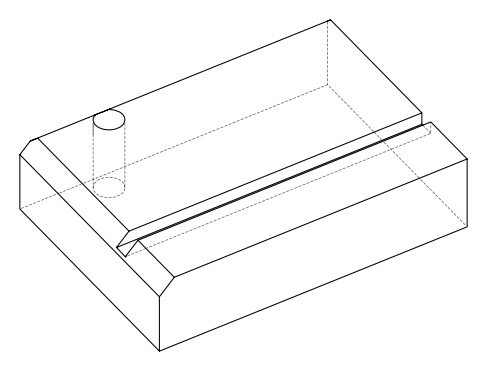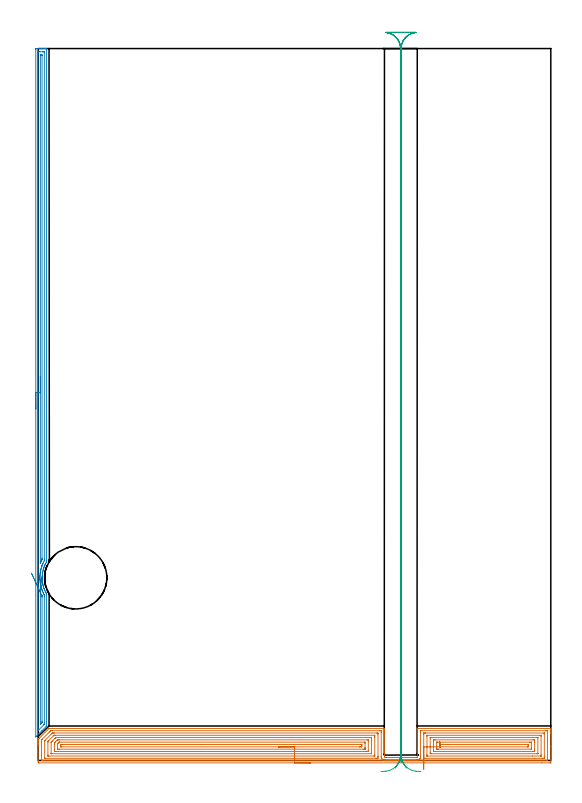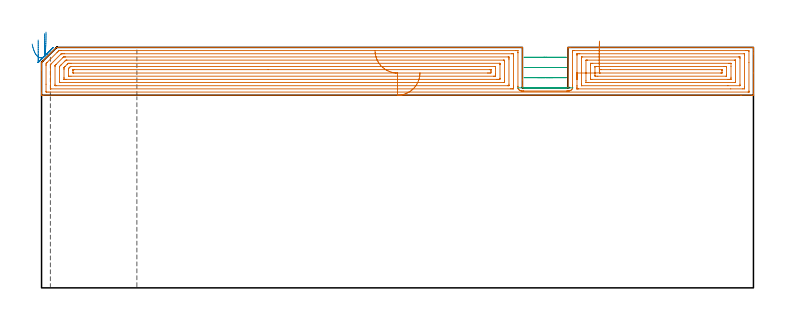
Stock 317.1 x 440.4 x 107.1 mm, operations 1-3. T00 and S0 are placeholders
(PLAN: 4 operations, 2 tool changes, 43.7 min)
(1 AREA_MILL | FG_CHAMFER_SURFACE | UGT0205_001 | 19.86 min | 71600 mm3)
(2 AREA_MILL_1 | FG_CHAMFER_SURFACE_1 | UGT0205_001 | 10.33 min | 9454 mm3)
(3 MILL_RECTANGULAR_SLOT | SLOT_RECTANGULAR | UGT0201_104 | Follow Part, ap 5, ae 75% | 7.59 min | 156767 mm3)
(4 MILL_THROUGH_HOLE_FROM_SOLID_MATERIAL | STEP1HOLE | UGT0201_018 | Circular | 5.95 min | 124631 mm3)
(TOOL UGT0205_001 | Chamfer Mill 20 x 3 x 45 deg. | D20 FL50 Z2)
(TOOL UGT0201_104 | End Mill 20 mm | D20 FL22 Z2)
(TOOL UGT0201_018 | End mill 30 mm | D30 FL50 Z4)
(OP 1 AREA_MILL)
G17 G21 G94 G90
T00 M6
G54
G17 G0 G90 X168.55 Y-1.5 S1061 M3
G43 Z117.1 H0
Z95.8
G94 G1 X168.512 Z94.929 F250.
X168.398 Z94.064
X168.209 Z93.212
X167.947 Z92.38
X167.613 Z91.574
X167.21 Z90.8
X166.741 Z90.064
X166.21 Z89.372
X165.621 Z88.729
X164.978 Z88.14
X164.286 Z87.609
X163.55 Z87.14
X162.776 Z86.737
X161.97 Z86.403
X161.138 Z86.141
X160.286 Z85.952
X159.422 Z85.838
X158.55 Z85.8
X0.604 Y-1.499 Z85.801
X0.119 Y-1.495 Z85.803
X0.009 Y-1.491 Z85.806
X0.004 Y-1.015 Z86.283
X0. Y-0.416 Z86.881
Y9.592 Z96.886
Y10.163 Z97.46
Y10.476 Z97.772
Y11.047 Z98.344
Y11.36 Z98.655
Y11.985 Z99.285
Y12.503 Z99.802
X0.01 Y13.102 Z100.401
X0.032 Y13.127 Z100.426
X0.158 Y13.259 Z100.556
X0.32 Y13.422 Z100.717
X0.604 Y13.704 Z101.004
X0.642 Y13.742 Z101.042
X6.665 Y19.764 Z107.064
X6.705 Y19.795 Z107.09
X6.85 Y19.8 Z107.1
X213.876
X214.192 Y19.795 Z107.091
X214.2 Y19.768 Z107.065
Y5.341 Z92.64
Y2.521 Z89.82
Y1.8 Z89.1
X214.686
X214.768 Y1.803 Z89.097
X214.916 Y1.811 Z89.088
X214.959 Y1.81
X215.013 Y1.8 Z89.1
X233.74
X233.762 Z89.098
X233.767 Z89.1
X234.5
Y19.369 Z106.667
X234.507 Y19.762 Z107.059
X234.509 Y19.794 Z107.091
X235.292 Y19.8 Z107.1
X316.942
X317.091 Y19.797 Z107.088
X317.093 Y19.785 Z107.076
X317.1 Y19.457 Z106.756
Y19.056 Z106.355
Y18.431 Z105.726
Y17.234 Z104.531
Y16.663 Z103.957
Y8.48 Z95.778
Y-1.015 Z86.283
X317.097 Y-1.303 Z85.994
X317.09 Y-1.492 Z85.806
X316.899 Y-1.499 Z85.799
X316.496 Y-1.5 Z85.8
X311.56
X158.55
Y-0.086 Z87.214
X3.281
X2.389 Y-0.085 Z87.215
X2.341 Y-0.084 Z87.216
X2.01 Y-0.07 Z87.23
X2.006 Y0.03 Z87.33
X2.001 Y0.253 Z87.553
X2. Y3.405 Z90.705
X2.001 Y11.744 Z99.044
X2.003 Y12.244 Z99.544
X2.006 Y12.622 Z99.922
X2.13 Y12.768 Z100.068
X2.389 Y13.038 Z100.338
X2.433 Y13.083 Z100.383
X6.897 Y17.547 Z104.847
X7.321 Y17.965 Z105.265
X7.743 Y18.379 Z105.679
X7.794 Y18.38 Z105.68
X8.635 Y18.386 Z105.686
X8.681
X211.244
X212.091 Y18.38 Z105.68
X212.144 Y18.379 Z105.679
X212.19 Y18.353 Z105.653
X212.196 Y18.327 Z105.627
X212.2 Y17.547 Z104.847
Y17.439 Z104.739
X212.201 Y2.521 Z89.821
X212.202 Y2.411 Z89.711
X212.223 Y1.637 Z88.937
X212.262 Y1.468 Z88.768
X212.32 Y1.339 Z88.639
X212.405 Y1.193 Z88.493
X212.513 Y1.053 Z88.353
X212.627 Y0.938 Z88.238
X212.869 Y0.753 Z88.053
X212.983 Y0.686 Z87.986
X213.124 Y0.614 Z87.914
X213.462 Y0.493 Z87.793
X213.633 Y0.451 Z87.751
X213.876 Y0.412 Z87.712
X214.24 Y0.393 Z87.693
X214.595 Y0.388 Z87.688
X214.768 Y0.387 Z87.687
X233.878 Y0.386 Z87.686
X234.227 Y0.389 Z87.689
X234.4 Y0.392 Z87.692
X234.752 Y0.404 Z87.704
X234.931 Y0.426 Z87.726
X235.148 Y0.47 Z87.77
X235.292 Y0.509 Z87.809
X235.474 Y0.573 Z87.873
X235.621 Y0.637 Z87.937
X235.831 Y0.753 Z88.053
X236.033 Y0.903 Z88.203
X236.184 Y1.05 Z88.35
X236.353 Y1.287 Z88.587
X236.413 Y1.411 Z88.711
X236.477 Y1.637 Z88.937
X236.495 Y2.213 Z89.513
X236.498 Y2.521 Z89.821
X236.5 Y3.092 Z90.392
Y17.547 Z104.847
X236.502 Y18.116 Z105.416
X236.507 Y18.308 Z105.608
X236.51 Y18.372 Z105.672
X236.549 Y18.379 Z105.679
X237.122 Y18.386 Z105.686
X313.819
X314.711 Y18.385 Z105.685
X314.759 Y18.384 Z105.684
X315.09 Y18.37 Z105.67
X315.093 Y18.27 Z105.57
X315.099 Y18.047 Z105.347
X315.1 Y13.06 Z100.36
X315.099 Y0.369 Z87.669
X315.095 Y-0.017 Z87.283
X315.09 Y-0.067 Z87.233
X315.086 Y-0.08 Z87.22
X315.08 Y-0.081 Z87.219
X315.029 Y-0.084 Z87.216
X314.923 Y-0.085 Z87.215
X314.711 Y-0.086 Z87.214
X158.55
Y1.329 Z88.629
X4.173
X4.07 Y1.33 Z88.63
X4.033 Y1.333 Z88.633
X4.018 Y1.334 Z88.634
X4.01 Y1.352 Z88.652
X4.005 Y1.465 Z88.765
X4.002 Y1.637 Z88.937
X4. Y1.809 Z89.109
X4.001 Y11.888 Z99.188
X4.003 Y12.066 Z99.366
X4.007 Y12.154 Z99.454
X4.01 Y12.197 Z99.497
X4.05 Y12.244 Z99.544
X4.109 Y12.308 Z99.608
X4.173 Y12.374 Z99.674
X8.549 Y16.748 Z104.048
X8.635 Y16.831 Z104.131
X8.785 Y16.965 Z104.265
X8.926 Y16.967 Z104.267
X9.217 Y16.97 Z104.27
X9.528 Y16.971 Z104.271
X10.108 Y16.972 Z104.272
X209.414 Y16.971 Z104.271
X209.997 Y16.969 Z104.269
X210.128 Y16.967 Z104.267
X210.178 Y16.965 Z104.265
X210.196 Y16.773 Z104.073
X210.198 Y16.663 Z103.963
X210.2 Y15.885 Z103.185
Y2.626 Z89.926
X210.202 Y2.521 Z89.821
X210.213 Y1.729 Z89.029
X210.234 Y1.336 Z88.636
X210.037 Y1.333 Z88.633
X209.724 Y1.33 Z88.63
X209.414 Y1.329 Z88.629
X208.833
X158.55
Y2.743 Z90.043
X6.626
X6.106 Y2.745 Z90.045
X6.053 Y2.747 Z90.047
X6.021 Y2.749 Z90.049
X6.01 Y2.78 Z90.08
X6. Y3.405 Z90.705
Y11.36 Z98.66
X6.003 Y11.57 Z98.87
X6.006 Y11.675 Z98.975
X6.01 Y11.727 Z99.027
X6.029 Y11.768 Z99.068
X6.23 Y11.975 Z99.275
X6.493 Y12.244 Z99.544
X9.528 Y15.278 Z102.578
X9.784 Y15.526 Z102.826
X9.805 Y15.545 Z102.845
X9.837 Y15.55 Z102.85
X9.919 Y15.553 Z102.853
X10.086 Y15.556 Z102.856
X10.42 Y15.557 Z102.857
X10.644
X207.854
X208.048 Y15.555 Z102.855
X208.145 Y15.553 Z102.853
X208.185 Y15.551 Z102.851
X208.19 Y15.523 Z102.823
X208.198 Y15.216 Z102.516
X208.199 Y14.895 Z102.195
X208.2 Y14.33 Z101.63
X208.199 Y3.405 Z90.705
X208.197 Y2.843 Z90.143
X208.19 Y2.76 Z90.06
X208.185 Y2.749 Z90.049
X208.171 Y2.747 Z90.047
X208.131 Y2.745 Z90.045
X207.964 Y2.743 Z90.043
X207.629
X158.55
Y4.157 Z91.457
X8.502
X8.236 Y4.159 Z91.459
X8.059 Y4.162 Z91.462
X8.008 Y4.165 Z91.465
X8.005 Y4.173 Z91.473
X8.002 Y4.199 Z91.499
X8.001 Y4.289 Z91.589
Y11.104 Z98.404
X8.006 Y11.232 Z98.532
X8.01 Y11.294 Z98.594
X8.069 Y11.36 Z98.66
X8.347 Y11.646 Z98.946
X8.635 Y11.937 Z99.237
X8.789 Y12.091 Z99.391
X10.42 Y13.722 Z101.022
X10.566 Y13.867 Z101.167
X10.714 Y14.011 Z101.311
X10.834 Y14.124 Z101.424
X11.047 Y14.136 Z101.436
X11.181 Y14.141 Z101.441
X11.312 Y14.143 Z101.443
X205.712 Y14.142 Z101.442
X205.845 Y14.141 Z101.441
X205.977 Y14.136 Z101.436
X206.19 Y14.122 Z101.422
X206.193 Y14.011 Z101.311
X206.199 Y13.66 Z100.96
X206.2 Y4.821 Z92.121
X206.197 Y4.289 Z91.589
X206.193 Y4.201 Z91.501
X206.19 Y4.164 Z91.464
X206.11 Y4.161 Z91.461
X205.977 Y4.158 Z91.458
X158.55 Y4.157 Z91.457
Y5.571 Z92.871
X10.91
X10.42 Y5.572 Z92.872
X10.013 Y5.575 Z92.875
X10.01 Y5.578 Z92.878
X10.003 Y5.586 Z92.886
X10.001 Y6.056 Z93.356
X10. Y6.472 Z93.772
Y10.008 Z97.308
X10.001 Y10.476 Z97.776
X10.003 Y10.684 Z97.984
X10.006 Y10.788 Z98.088
X10.01 Y10.838 Z98.138
X10.026 Y10.866 Z98.166
X10.42 Y11.272 Z98.572
X10.464 Y11.316 Z98.616
X11.392 Y12.244 Z99.544
X11.8 Y12.644 Z99.944
X11.861 Y12.701 Z100.001
X11.902 Y12.722 Z100.022
X11.96 Y12.724 Z100.024
X12.205 Y12.727 Z100.027
X12.607 Y12.729 Z100.029
X13.097
X204.06 Y12.728 Z100.028
X204.13 Y12.727 Z100.027
X204.172 Y12.725 Z100.025
X204.187 Y12.723 Z100.023
X204.19 Y12.66 Z99.96
X204.198 Y12.382 Z99.682
X204.199 Y12.244 Z99.544
X204.2 Y12.105 Z99.405
X204.199 Y6.056 Z93.356
X204.198 Y5.92 Z93.22
X204.19 Y5.779 Z93.079
X204.173 Y5.578 Z92.878
X204.06 Y5.576 Z92.876
X203.656 Y5.573 Z92.873
X203.168 Y5.571 Z92.871
X202.765
X158.55
Y6.985 Z94.285
X13.097
X12.205 Y6.986 Z94.286
X12.158 Y6.987 Z94.287
X12.025 Y6.992 Z94.292
X12.008 Y7.035 Z94.335
X12.005 Y7.052 Z94.352
X12.001 Y7.142 Z94.442
X12. Y9.794 Z97.094
X12.003 Y10.135 Z97.435
X12.007 Y10.305 Z97.605
X12.01 Y10.389 Z97.689
X12.082 Y10.476 Z97.776
X12.14 Y10.54 Z97.84
X12.205 Y10.607 Z97.907
X12.583 Y10.985 Z98.285
X12.756 Y11.155 Z98.455
X12.897 Y11.29 Z98.59
X12.917 Y11.308 Z98.608
X12.939 Y11.31 Z98.61
X12.991 Y11.313 Z98.613
X13.097 Y11.315 Z98.615
X13.142
X202.027 Y11.314 Z98.614
X202.127 Y11.312 Z98.612
X202.175 Y11.309 Z98.609
X202.19 Y11.307 Z98.607
X202.2 Y10.476 Z97.776
Y7.899 Z95.199
Y7.824 Z95.124
X202.195 Y7.02 Z94.32
X202.19 Y6.995 Z94.295
X202.175 Y6.992 Z94.292
X202.124 Y6.989 Z94.289
X202.018 Y6.986 Z94.286
X201.806
X201.383 Y6.985 Z94.285
X158.55
Y8.4 Z95.7
X14.3
X14.117 Y8.401 Z95.701
X14.066 Y8.403 Z95.703
X14.02 Y8.406 Z95.706
X14.01 Y8.492 Z95.792
X14. Y8.697 Z95.997
Y8.708 Z96.008
Y9.581 Z96.881
Y9.592 Z96.892
X14.004 Y9.81 Z97.11
X14.006 Y9.864 Z97.164
X14.009 Y9.886 Z97.186
X14.052 Y9.893 Z97.193
X14.259 Y9.897 Z97.197
X14.571 Y9.9 Z97.2
X100.94
X199.598
X200.183 Y9.897 Z97.197
X200.186 Y9.894 Z97.194
X200.195 Y9.884 Z97.184
X200.198 Y9.592 Z96.892
X200.199 Y8.997 Z96.297
X200.195 Y8.708 Z96.008
X200.19 Y8.417 Z95.717
X199.903 Y8.406 Z95.706
X199.598 Y8.403 Z95.703
X199.017 Y8.4 Z95.7
X198.706
X158.55
X157.678 Z95.738
X156.813 Z95.851
X155.962 Z96.04
X155.13 Z96.303
X154.324 Z96.636
X153.55 Z97.039
X152.814 Z97.508
X152.122 Z98.039
X151.479 Z98.628
X150.89 Z99.272
X150.358 Z99.964
X149.89 Z100.7
X149.487 Z101.473
X149.153 Z102.279
X148.891 Z103.111
X148.702 Z103.963
X148.588 Z104.828
X148.55 Z105.7
G0 Z117.1
X238.5 Y-5.744
Z95.698
G1 Y-5.101 Z95.109
Y-4.409 Z94.578
Y-3.673 Z94.109
Y-2.899 Z93.706
Y-2.093 Z93.372
Y-1.261 Z93.11
Y-0.409 Z92.921
Y0.456 Z92.807
Y1.327 Z92.769
Y2.199 Z92.807
Y3.064 Z92.921
Y3.915 Z93.11
Y4.747 Z93.372
Y5.553 Z93.706
Y6.327 Z94.109
Y7.063 Z94.578
Y7.755 Z95.109
Y8.398 Z95.698
Y16.137 Z103.437
X238.502 Y16.663 Z103.963
X238.505 Y16.842 Z104.142
X238.51 Y16.931 Z104.231
X238.515 Y16.965 Z104.265
X238.555 Y16.967 Z104.267
X238.862 Y16.969 Z104.269
X239.443 Y16.971 Z104.271
X239.754 Y16.972 Z104.272
X312.927 Y16.971 Z104.271
X313.03 Y16.97 Z104.27
X313.067 Y16.967 Z104.267
X313.082 Y16.966 Z104.266
X313.09 Y16.948 Z104.248
X313.095 Y16.835 Z104.135
X313.098 Y16.663 Z103.963
X313.1 Y16.491 Z103.791
Y2.349 Z89.649
X313.095 Y1.637 Z88.937
X313.091 Y1.474 Z88.774
X313.073 Y1.335 Z88.635
X312.927 Y1.334 Z88.634
X312.345 Y1.33 Z88.63
X306.992 Y1.329 Z88.629
X239.173
X238.862 Y1.33 Z88.63
X238.55 Y1.333 Z88.633
X238.463 Y1.335 Z88.635
X238.451 Y1.338 Z88.638
X238.452 Y1.356 Z88.656
X238.456 Y1.397 Z88.697
X238.469 Y1.511 Z88.811
X238.477 Y1.637 Z88.937
X238.491 Y2.004 Z89.304
X238.497 Y2.521 Z89.821
X238.499 Y2.88 Z90.18
X238.5 Y8.398 Z95.698
X240.5
Y15.04 Z102.34
X240.502 Y15.185 Z102.485
X240.507 Y15.474 Z102.774
X240.51 Y15.552 Z102.852
X240.522 Y15.553 Z102.853
X240.563 Y15.555 Z102.855
X240.646 Y15.557 Z102.857
X240.87
X310.474
X310.994 Y15.555 Z102.855
X311.047 Y15.553 Z102.853
X311.079 Y15.551 Z102.851
X311.09 Y15.52 Z102.82
X311.1 Y14.895 Z102.195
Y3.405 Z90.705
X311.096 Y2.984 Z90.284
X311.092 Y2.774 Z90.074
X311.09 Y2.753 Z90.053
X311.07 Y2.75 Z90.05
X311.013 Y2.746 Z90.046
X310.917 Y2.744 Z90.044
X305.731 Y2.743 Z90.043
X240.646
X240.551 Y2.745 Z90.045
X240.524 Y2.747 Z90.047
X240.516 Y2.748 Z90.048
X240.51 Y2.778 Z90.078
X240.505 Y2.97 Z90.27
X240.501 Y3.26 Z90.56
X240.5 Y3.405 Z90.705
Y8.398 Z95.698
X242.5
Y13.943 Z101.243
X242.502 Y14.011 Z101.311
X242.507 Y14.113 Z101.413
X242.509 Y14.132 Z101.432
X242.615 Y14.136 Z101.436
X242.791 Y14.14 Z101.44
X243.057 Y14.143 Z101.443
X243.19
X308.598
X308.864 Y14.141 Z101.441
X309.041 Y14.137 Z101.437
X309.092 Y14.135 Z101.435
X309.094 Y14.127 Z101.427
X309.097 Y14.101 Z101.401
X309.099 Y14.011 Z101.311
Y4.289 Z91.589
X309.097 Y4.21 Z91.51
X309.094 Y4.172 Z91.472
X309.092 Y4.167 Z91.467
X309.071 Y4.164 Z91.464
X308.997 Y4.161 Z91.461
X308.731 Y4.158 Z91.458
X308.598 Y4.157 Z91.457
X243.323
X242.559 Y4.162 Z91.462
X242.535 Y4.164 Z91.464
X242.509 Y4.211 Z91.511
X242.505 Y4.289 Z91.589
X242.5 Y5.104 Z92.404
Y8.398 Z95.698
X244.5
Y11.962 Z99.262
X244.501 Y12.244 Z99.544
X244.505 Y12.545 Z99.845
X244.51 Y12.695 Z99.995
X244.514 Y12.722 Z100.022
X244.549 Y12.725 Z100.025
X244.62 Y12.727 Z100.027
X245.108 Y12.728 Z100.028
X245.51 Y12.729 Z100.029
X306.19
X306.68 Y12.728 Z100.028
X307.087 Y12.725 Z100.025
X307.09 Y12.722 Z100.022
X307.097 Y12.714 Z100.014
X307.1 Y11.36 Z98.66
Y6.525 Z93.825
X307.098 Y6.056 Z93.356
X307.095 Y5.645 Z92.945
X307.09 Y5.587 Z92.887
X307.046 Y5.578 Z92.878
X306.925 Y5.575 Z92.875
X306.68 Y5.573 Z92.873
X306.278 Y5.571 Z92.871
X305.788
X245.108 Y5.572 Z92.872
X244.704 Y5.573 Z92.873
X244.525 Y5.577 Z92.877
X244.511 Y5.578 Z92.878
X244.508 Y5.599 Z92.899
X244.503 Y5.658 Z92.958
X244.5 Y5.774 Z93.074
Y8.398 Z95.698
X246.5
X246.501 Y10.864 Z98.164
X246.508 Y11.253 Z98.553
X246.51 Y11.301 Z98.601
X246.525 Y11.308 Z98.608
X246.575 Y11.311 Z98.611
X246.681 Y11.313 Z98.613
X246.893 Y11.315 Z98.615
X246.938
X304.003
X304.895 Y11.314 Z98.614
X304.943 Y11.313 Z98.613
X305.075 Y11.308 Z98.608
X305.092 Y11.265 Z98.565
X305.095 Y11.248 Z98.548
X305.099 Y11.158 Z98.458
X305.1 Y7.622 Z94.922
X305.097 Y7.419 Z94.719
X305.09 Y7.015 Z94.315
X305.085 Y6.991 Z94.291
X305.079 Y6.989 Z94.289
X305.054 Y6.987 Z94.287
X305.001 Y6.986 Z94.286
X304.895 Y6.985 Z94.285
X247.785
X246.893 Y6.986 Z94.286
X246.846 Y6.987 Z94.287
X246.51 Y6.998 Z94.298
X246.506 Y7.102 Z94.402
X246.501 Y7.328 Z94.628
X246.5 Y8.398 Z95.698
X248.508 Y8.474 Z95.774
X248.506 Y8.533 Z95.833
X248.502 Y8.708 Z96.008
X248.5 Y8.883 Z96.183
X248.505 Y9.592 Z96.892
X248.509 Y9.759 Z97.059
X248.531 Y9.894 Z97.194
X248.677 Y9.895 Z97.195
X249.259 Y9.899 Z97.199
X253.405 Y9.9 Z97.2
X302.8
X302.983 Y9.899 Z97.199
X303.034 Y9.897 Z97.197
X303.08 Y9.894 Z97.194
X303.09 Y9.808 Z97.108
X303.1 Y9.603 Z96.903
Y9.592 Z96.892
Y8.719 Z96.019
X303.096 Y8.49 Z95.79
X303.094 Y8.436 Z95.736
X303.091 Y8.414 Z95.714
X303.048 Y8.407 Z95.707
X302.841 Y8.403 Z95.703
X302.529 Y8.4 Z95.7
X248.989
X248.677
X248.574 Y8.401 Z95.701
X248.537 Y8.404 Z95.704
X248.52 Y8.406 Z95.706
X248.51 Y8.417 Z95.717
X248.508 Y8.474 Z95.774
X248.486 Y9.063 Z96.417
X248.466 Y9.594 Z97.109
X248.448 Y10.063 Z97.844
X248.433 Y10.466 Z98.618
X248.42 Y10.799 Z99.424
X248.41 Y11.062 Z100.256
X248.403 Y11.251 Z101.108
X248.399 Y11.365 Z101.972
X248.397 Y11.403 Z102.844
X248.399 Y11.366 Z103.716
X248.403 Y11.252 Z104.58
X248.41 Y11.064 Z105.432
X248.42 Y10.802 Z106.264
X248.433 Y10.469 Z107.07
X248.448 Y10.066 Z107.844
X248.465 Y9.598 Z108.58
X248.485 Y9.068 Z109.273
X248.508 Y8.479 Z109.916
G0 Z117.1
M5
M2
(OP 2 AREA_MILL_1)
G17 G21 G94 G90
T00 M6
G54
G17 G0 G90 X-1.5 Y217.5 S1061 M3
G43 Z117.1 H0
Z110.4
G94 G1 Y217.538 Z109.528 F250.
Y217.652 Z108.664
Y217.841 Z107.812
Y218.103 Z106.98
Y218.437 Z106.174
Y218.84 Z105.4
Y219.308 Z104.664
Y219.84 Z103.972
Y220.429 Z103.329
Y221.072 Z102.74
Y221.764 Z102.209
Y222.5 Z101.74
Y223.274 Z101.337
Y224.08 Z101.003
Y224.912 Z100.741
Y225.763 Z100.552
Y226.628 Z100.438
Y227.5 Z100.4
Y439.776
X-1.498 Y440.084 Z100.401
X-1.494 Y440.39 Z100.403
X-1.198 Y440.4 Z100.699
X2.285 Z104.18
X2.811 Z104.707
X3.156 Z105.052
X3.682 Z105.578
X4.027 Z105.922
X4.718 Z106.618
X4.96 Z106.86
X5.082 Y440.397 Z106.974
X5.197 Y440.39 Z107.088
X5.2 Y440.223 Z107.1
Y123.373
X5.193 Y122.914 Z107.092
X5.167 Y122.857 Z107.066
X5.081 Y122.707 Z106.98
X4.978 Y122.526 Z106.875
X4.503 Y121.633 Z106.402
X4.242 Y121.1 Z106.139
X4.13 Y120.85 Z106.028
X4.081 Y120.739 Z105.978
X3.887 Y120.259 Z105.786
X3.737 Y119.885 Z105.634
X3.721 Y119.846 Z105.618
X3.544 Y119.351 Z105.438
X3.398 Y118.953 Z105.296
X3.382 Y118.904 Z105.281
X3.35 Y118.809 Z105.25
X3.156 Y118.122 Z105.053
X3.139 Y118.059 Z105.035
X3.003 Y117.515 Z104.902
X2.918 Y117.166 Z104.814
X2.838 Y116.762 Z104.736
X2.742 Y116.272 Z104.639
X2.61 Y115.379 Z104.502
X2.516 Y114.486 Z104.412
X2.512 Y114.435 Z104.408
X2.483 Y114.039 Z104.381
X2.466 Y113.681 Z104.361
X2.462 Y113.592 Z104.356
Y113.541 Z104.354
X2.461 Y113.284 Z104.351
X2.459 Y112.648 Z104.352
Y112.477 Z104.358
X2.46 Y112.409 Z104.359
X2.495 Y111.805 Z104.392
X2.576 Y110.912 Z104.47
X2.584 Y110.86 Z104.476
X2.646 Y110.375 Z104.543
X2.694 Y110.019 Z104.589
X2.704 Y109.966 Z104.599
X2.855 Y109.125 Z104.754
X2.972 Y108.626 Z104.867
X3.046 Y108.294 Z104.945
X3.061 Y108.232 Z104.959
X3.096 Y108.103 Z104.995
X3.156 Y107.885 Z105.054
X3.2 Y107.732 Z105.094
X3.254 Y107.531 Z105.151
X3.307 Y107.338 Z105.203
X3.323 Y107.285 Z105.22
X3.352 Y107.191 Z105.248
X3.613 Y106.445 Z105.508
X3.634 Y106.391 Z105.528
X3.691 Y106.239 Z105.589
X3.737 Y106.119 Z105.635
X3.806 Y105.944 Z105.7
X3.904 Y105.687 Z105.801
X3.956 Y105.552 Z105.853
X4.094 Y105.224 Z105.993
X4.356 Y104.658 Z106.253
X4.636 Y104.112 Z106.536
X4.816 Y103.765 Z106.714
X4.971 Y103.483 Z106.869
X5.057 Y103.333 Z106.957
X5.197 Y103.097 Z107.088
X5.2 Y102.816 Z107.1
Y21.481
X5.197 Y21.305 Z107.089
X5.117 Y21.216 Z107.015
X2.285 Y18.385 Z104.185
X-1.453 Y14.646 Z100.444
X-1.495 Y14.616 Z100.402
X-1.499 Y14.623 Z100.399
X-1.5 Y14.777 Z100.4
Y227.5
X-0.086 Z101.814
X-0.085 Y437.74 Z101.815
X-0.084 Y437.988 Z101.816
X-0.08 Y438.311 Z101.82
X-0.079 Y438.383 Z101.821
X0.009 Y438.39 Z101.909
X0.145 Y438.397 Z102.045
X0.544 Y438.399 Z102.444
X1.013 Y438.4 Z102.913
X2.755 Z104.655
X3.156 Z105.056
X3.628 Y438.398 Z105.528
X3.752 Y438.392 Z105.652
X3.777 Y438.39 Z105.677
X3.779 Y438.346 Z105.679
X3.783 Y438.238 Z105.683
X3.785 Y437.988 Z105.685
Y124.515
X3.784 Y124.267 Z105.684
X3.78 Y123.627 Z105.68
X3.653 Y123.373 Z105.553
X3.183 Y122.452 Z105.083
X3.156 Y122.396 Z105.056
X2.907 Y121.841 Z104.807
X2.799 Y121.586 Z104.699
X2.648 Y121.214 Z104.548
X2.439 Y120.692 Z104.339
X2.414 Y120.626 Z104.314
X2.396 Y120.578 Z104.296
X2.285 Y120.271 Z104.185
X2.164 Y119.923 Z104.064
X2.123 Y119.798 Z104.023
X1.957 Y119.242 Z103.857
X1.86 Y118.904 Z103.76
X1.765 Y118.545 Z103.665
X1.628 Y118.01 Z103.528
X1.604 Y117.913 Z103.504
X1.587 Y117.834 Z103.487
X1.439 Y117.117 Z103.339
X1.435 Y117.096 Z103.335
X1.415 Y116.991 Z103.315
X1.307 Y116.333 Z103.207
X1.291 Y116.223 Z103.191
X1.201 Y115.548 Z103.101
X1.177 Y115.329 Z103.077
X1.118 Y114.739 Z103.018
X1.096 Y114.435 Z102.996
X1.064 Y113.901 Z102.964
X1.051 Y113.541 Z102.951
X1.047 Y113.025 Z102.947
X1.048 Y112.648 Z102.948
X1.064 Y112.113 Z102.964
X1.085 Y111.754 Z102.985
X1.132 Y111.151 Z103.032
X1.159 Y110.86 Z103.059
X1.239 Y110.146 Z103.139
X1.263 Y109.966 Z103.163
X1.32 Y109.574 Z103.22
X1.401 Y109.086 Z103.301
X1.415 Y109.013 Z103.315
X1.588 Y108.179 Z103.488
X1.609 Y108.079 Z103.509
X1.64 Y107.947 Z103.54
X1.81 Y107.285 Z103.71
X1.962 Y106.723 Z103.862
X2.062 Y106.391 Z103.962
X2.285 Y105.727 Z104.185
X2.368 Y105.497 Z104.268
X2.418 Y105.361 Z104.318
X2.718 Y104.603 Z104.618
X3.058 Y103.81 Z104.958
X3.105 Y103.71 Z105.005
X3.156 Y103.602 Z105.056
X3.556 Y102.816 Z105.456
X3.698 Y102.537 Z105.598
X3.753 Y102.425 Z105.653
X3.779 Y102.368 Z105.679
X3.781 Y102.331 Z105.681
X3.784 Y102.171 Z105.684
X3.785 Y101.922 Z105.685
X3.786 Y101.276 Z105.686
X3.785 Y23.268 Z105.685
X3.783 Y22.625 Z105.683
X3.779 Y22.375 Z105.679
X3.778 Y22.339 Z105.678
X3.746 Y22.303 Z105.646
X3.687 Y22.24 Z105.587
X3.598 Y22.148 Z105.498
X3.486 Y22.036 Z105.386
X0.249 Y18.799 Z102.149
X0.013 Y18.57 Z101.913
X-0.048 Y18.513 Z101.852
X-0.079 Y18.493 Z101.821
X-0.082 Y18.547 Z101.818
X-0.084 Y18.799 Z101.816
X-0.085 Y19.166 Z101.815
X-0.086 Y19.446 Z101.814
Y227.5
X1.328 Z103.228
X1.329 Y436.201 Z103.229
X1.33 Y436.288 Z103.23
X1.334 Y436.376 Z103.234
X1.336 Y436.391 Z103.236
X1.343 Y436.394 Z103.243
X1.366 Y436.398 Z103.266
X1.415 Y436.399 Z103.315
X2.092 Z103.992
X2.285 Y436.394 Z104.185
X2.349 Y436.39 Z104.249
X2.365 Y436.386 Z104.265
X2.367 Y436.347 Z104.267
X2.37 Y436.289 Z104.27
X2.371 Y436.201 Z104.271
Y436.112
Y125.161
X2.37 Y125.074 Z104.27
X2.357 Y124.267 Z104.257
X2.334 Y124.217 Z104.234
X2.285 Y124.115 Z104.185
X2.043 Y123.622 Z103.943
X1.924 Y123.373 Z103.824
X1.761 Y123.017 Z103.661
X1.528 Y122.479 Z103.428
X1.494 Y122.398 Z103.394
X1.415 Y122.207 Z103.315
X1.35 Y122.06 Z103.25
X1.335 Y122.031 Z103.235
X1.333 Y122.096 Z103.233
X1.33 Y122.214 Z103.23
X1.329 Y122.391 Z103.229
X1.328 Y122.479 Z103.228
Y227.5
Y228.372 Z103.267
Y229.236 Z103.38
Y230.088 Z103.569
Y230.92 Z103.832
Y231.726 Z104.165
Y232.5 Z104.568
Y233.236 Z105.037
Y233.928 Z105.568
Y234.571 Z106.157
Y235.16 Z106.801
Y235.691 Z107.493
Y236.16 Z108.228
Y236.563 Z109.002
Y236.897 Z109.808
Y237.159 Z110.64
Y237.348 Z111.492
Y237.462 Z112.357
Y237.5 Z113.228
G0 Z117.1
X-4.164 Y115.845
Z108.582
G1 X-4.008 Y115.507 Z107.793
X-3.823 Y115.108 Z107.039
X-3.612 Y114.651 Z106.327
X-3.375 Y114.139 Z105.662
X-3.115 Y113.576 Z105.048
X-2.833 Y112.967 Z104.49
X-2.532 Y112.317 Z103.993
X-2.213 Y111.629 Z103.561
X-1.881 Y110.91 Z103.196
X-1.536 Y110.164 Z102.902
X-1.182 Y109.399 Z102.68
X-0.82 Y108.618 Z102.533
X-0.455 Y107.829 Z102.461
X-0.089 Y107.038 Z102.465
X0.276 Y106.249 Z102.545
X0.636 Y105.47 Z102.701
X0.99 Y104.706 Z102.931
X1.333 Y103.964 Z103.233
X1.36 Y103.907 Z103.26
X1.415 Y103.782 Z103.315
X1.464 Y103.659 Z103.364
X1.838 Y102.816 Z103.738
X1.962 Y102.544 Z103.862
X2.246 Y101.963 Z104.146
X2.285 Y101.885 Z104.185
X2.333 Y101.787 Z104.233
X2.354 Y101.741 Z104.254
X2.361 Y101.719 Z104.261
X2.364 Y101.647 Z104.264
X2.37 Y101.293 Z104.27
X2.371 Y101.117 Z104.271
Y23.985
X2.37 Y23.809 Z104.27
X2.365 Y23.455 Z104.265
X2.363 Y23.373 Z104.263
X2.356 Y23.362 Z104.256
X2.335 Y23.337 Z104.235
X2.285 Y23.285 Z104.185
X2.277 Y23.276 Z104.177
X1.415 Y22.414 Z103.315
X1.395 Y22.395 Z103.295
X1.373 Y22.375 Z103.273
X1.351 Y22.362 Z103.251
X1.334 Y22.358 Z103.234
X1.332 Y22.375 Z103.232
X1.33 Y22.401 Z103.23
X1.329 Y22.463 Z103.229
Y103.798
X1.33 Y103.887 Z103.23
X1.332 Y103.945 Z103.232
X1.333 Y103.964 Z103.233
X1.394 Y104.828 Z103.332
X1.454 Y105.681 Z103.506
X1.513 Y106.515 Z103.754
X1.57 Y107.325 Z104.074
X1.624 Y108.104 Z104.464
X1.677 Y108.846 Z104.92
X1.726 Y109.545 Z105.439
X1.772 Y110.197 Z106.017
X1.814 Y110.796 Z106.65
X1.852 Y111.337 Z107.333
X1.886 Y111.817 Z108.06
X1.915 Y112.232 Z108.827
X1.939 Y112.579 Z109.627
X1.959 Y112.855 Z110.454
X1.973 Y113.058 Z111.303
X1.982 Y113.187 Z112.166
X1.986 Y113.24 Z113.036
X1.984 Y113.217 Z113.908
G0 Z117.1
M5
M2
(OP 3 MILL_RECTANGULAR_SLOT)
G17 G21 G94 G90
T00 M6
G54
G17 G0 G90 X225.063 Y-1.166 S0 M3
G43 Z117.226 H0
Z102.695
G94 G1 X224.613 Y1.8 F250.
G2 X224.5 Y3.3 R10. F500.
G1 Y440.4
G2 X233.726 Y450.37 R10.
G1 Y450.4
X214.974
Y450.37
G2 X224.2 Y440.4 R10.
G1 Y3.3
G2 X224.087 Y1.8 R10.
G1 X223.637 Y-1.166 F250.
G0 X225.063 Z98.163
G1 X224.613 Y1.8
G2 X224.5 Y3.3 R10. F500.
G1 Y440.4
G2 X233.726 Y450.37 R10.
G1 Y450.4
X214.974
Y450.37
G2 X224.2 Y440.4 R10.
G1 Y3.3
G2 X224.087 Y1.8 R10.
G1 X223.637 Y-1.166 F250.
G0 Z117.226
X227.768 Y-4.68
Z93.632
G1 X226.128 Y-2.168
G2 X224.5 Y3.3 R10. F500.
G1 Y440.4
G2 X233.726 Y450.37 R10.
G1 Y450.4
X214.974
Y450.37
G2 X224.2 Y440.4 R10.
G1 Y3.3
G2 X222.572 Y-2.168 R10.
G1 X220.932 Y-4.68 F250.
G0 Z117.226
X236.704 Y-6.905
Z89.1
G1 X233.713 Y-6.669
G2 X224.5 Y3.3 R10. F500.
G1 Y440.4
G2 X233.726 Y450.37 R10.
G1 Y450.4
X214.974
Y450.37
G2 X224.2 Y440.4 R10.
G1 Y3.3
G2 X214.987 Y-6.669 R10.
G1 X211.996 Y-6.905 F250.
G0 Z117.226
M5
M2
